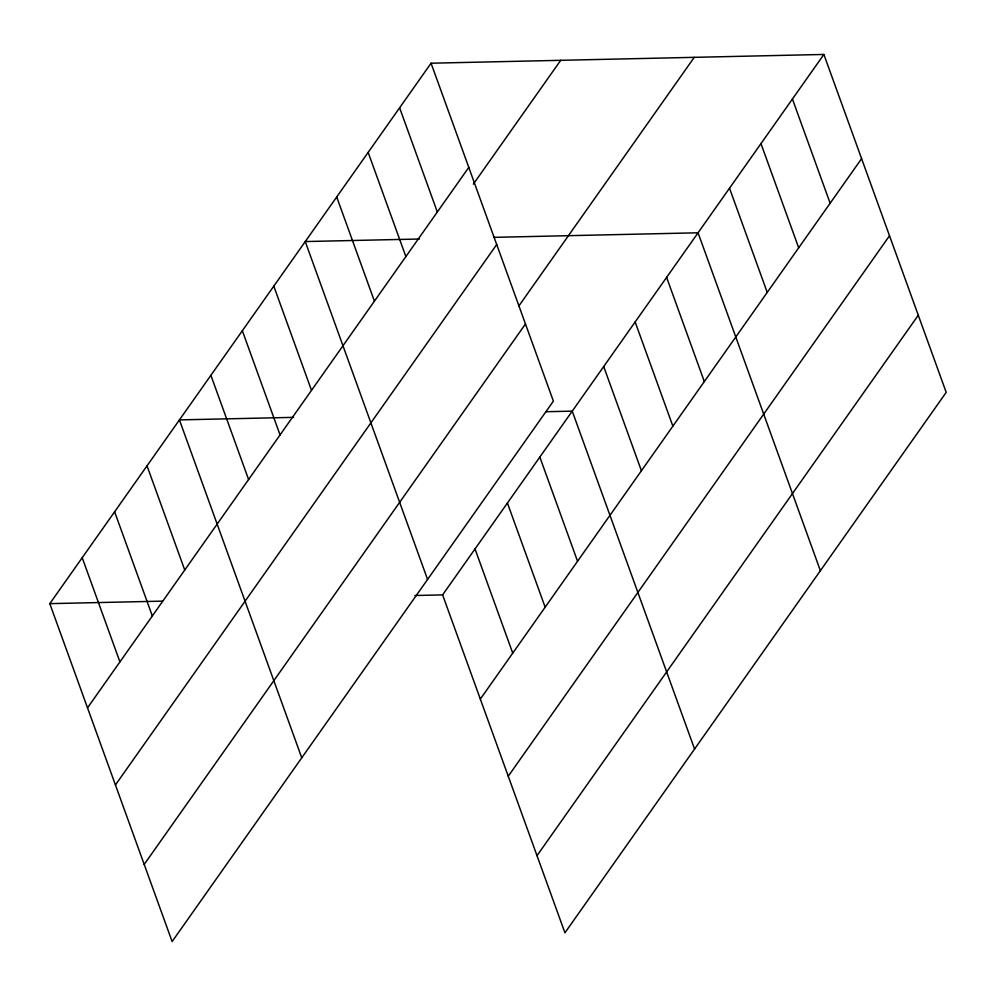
<?xml version="1.0" encoding="UTF-8"?>
<svg xmlns="http://www.w3.org/2000/svg" width="996" height="996" viewBox="0 0 996 996"><rect width="100%" height="100%" fill="white"/><g stroke="black" fill="none" stroke-linecap="round" stroke-linejoin="round"><path stroke-width="1.49" d="M431.069 63.209L553.39 401.114L172.121 941.556L49.8 603.651L431.069 63.209L823.879 54.444L946.2 392.349L564.931 932.791L442.61 594.886L823.879 54.444M87.511 707.845L468.792 167.403M473.324 184.173L560.698 60.32M115.436 784.973L496.705 244.53M518.63 306.282L694.249 57.345M144.196 864.428L525.465 323.986M480.333 699.08L861.602 158.638M508.246 776.208L889.515 235.766M537.006 855.664L918.287 315.222M419.453 239.015L305.249 241.555L427.57 579.46M493.892 237.347L698.059 232.79L820.38 570.696M293.633 417.361L179.429 419.901L301.751 757.807M546.007 411.722L572.239 411.136L694.561 749.029M49.8 603.651L162.448 601.136M414.834 595.508L442.61 594.886M792.43 99.027L830.141 203.221M760.969 143.623L798.692 247.817M729.52 188.207L767.231 292.401M666.61 277.374L704.321 381.568M635.149 321.969L672.873 426.164M603.701 366.553L641.412 470.747M539.832 457.077L577.556 561.271M399.62 107.805L437.331 211.999M507.425 503.017L545.148 607.199M368.159 152.388L405.882 256.582M475.017 548.945L512.741 653.139M336.71 196.971L374.421 301.166M273.8 286.151L311.511 390.345M242.339 330.734L280.063 434.928M210.891 375.318L248.602 479.512M147.022 465.842L184.746 570.036M114.615 511.782L152.338 615.976M82.207 557.723L119.931 661.917"/></g></svg>
